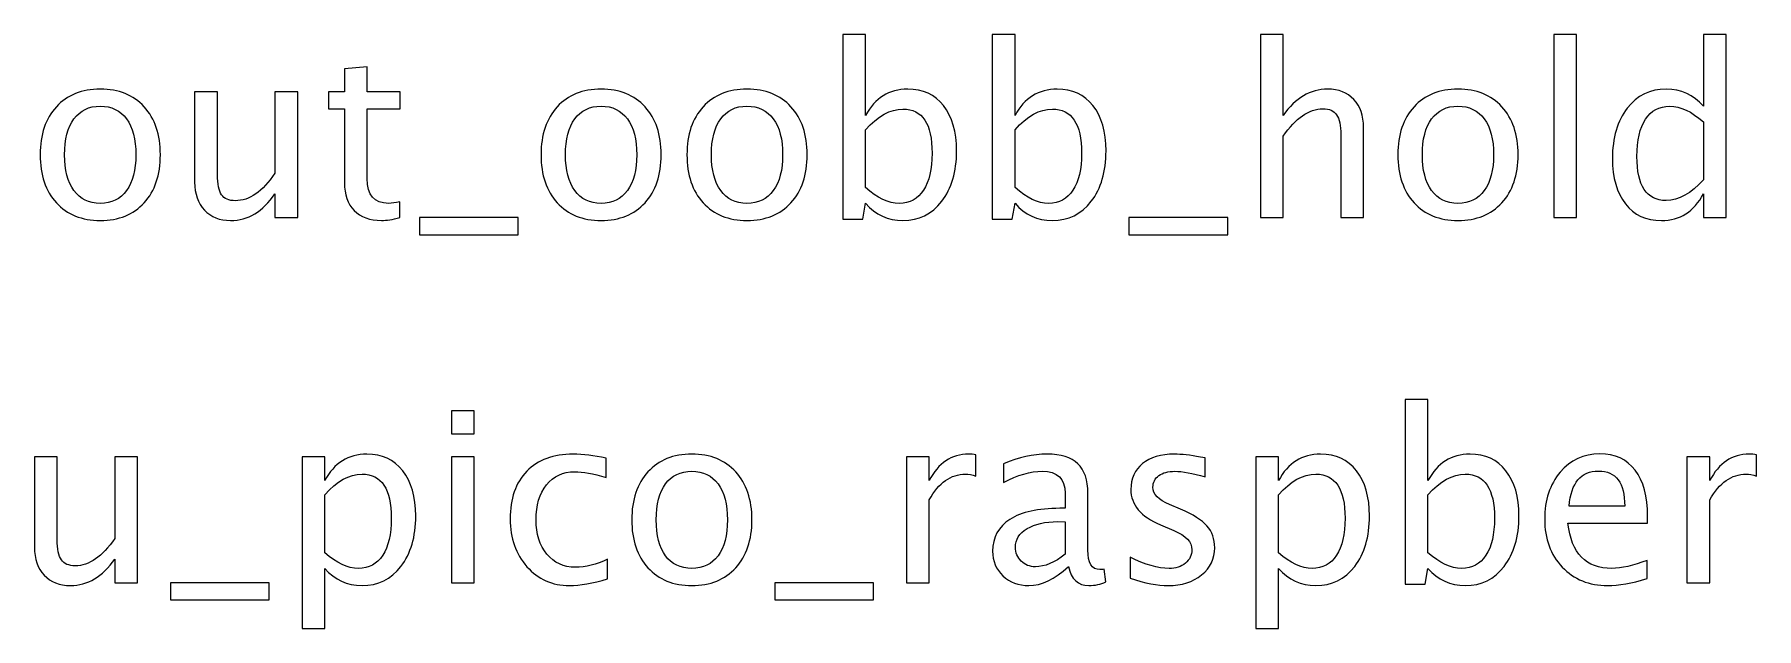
# Model space of a CAD drawing. Header units: centimetres. Extents: x -67 to 67, y -62 to 59.
# Drawn here: x -15.61 to -0.26, y 6.21 to 11.51 of the extents above; entities that cross this region are included whole.
import ezdxf

# ---------------------------------------------------------------- set-up
doc = ezdxf.new("R2010")
doc.units = ezdxf.units.CM
doc.header["$MEASUREMENT"] = 0
doc.layers.add('Layer 1', color=7, linetype='Continuous')

msp = doc.modelspace()

# ---------------------------------------------------------------- linework, layer by layer
at = {"layer": 'Layer 1'}
for points, knots in [([(-8.4083, 9.8629), (-8.4083, 9.8629), (-8.4083, 11.50755), (-8.4083, 11.50755), (-8.4083, 11.50755), (-8.4083, 11.50755), (-8.2051, 11.50755), (-8.2051, 11.50755), (-8.2051, 11.50755), (-8.2051, 11.50755), (-8.2051, 10.78542), (-8.2051, 10.78542), (-8.2051, 10.78542), (-8.12184, 10.9424), (-7.99661, 11.02072), (-7.82974, 11.02072), (-7.82974, 11.02072), (-7.69463, 11.02072), (-7.58844, 10.97168), (-7.51083, 10.87326), (-7.51083, 10.87326), (-7.43322, 10.77483), (-7.39441, 10.64042), (-7.39441, 10.47003), (-7.39441, 10.47003), (-7.39441, 10.28447), (-7.43851, 10.13454), (-7.52635, 10.02094), (-7.52635, 10.02094), (-7.6142, 9.907), (-7.72991, 9.8502), (-7.87313, 9.8502), (-7.87313, 9.8502), (-8.00613, 9.8502), (-8.1169, 9.901), (-8.2051, 10.00295), (-8.2051, 10.00295), (-8.2051, 10.00295), (-8.22979, 9.8629), (-8.22979, 9.8629), (-8.22979, 9.8629), (-8.22979, 9.8629), (-8.4083, 9.8629), (-8.4083, 9.8629)], [0, 0, 0, 0, 0.08333333, 0.08333333, 0.08333333, 0.08333333, 0.16666667, 0.16666667, 0.16666667, 0.16666667, 0.25, 0.25, 0.25, 0.25, 0.33333333, 0.33333333, 0.33333333, 0.33333333, 0.41666667, 0.41666667, 0.41666667, 0.41666667, 0.5, 0.5, 0.5, 0.5, 0.58333333, 0.58333333, 0.58333333, 0.58333333, 0.66666667, 0.66666667, 0.66666667, 0.66666667, 0.75, 0.75, 0.75, 0.75, 0.83333333, 0.83333333, 0.83333333, 0.83333333, 1, 1, 1, 1]), ([(-7.07621, 9.8629), (-7.07621, 9.8629), (-7.07621, 11.50755), (-7.07621, 11.50755), (-7.07621, 11.50755), (-7.07621, 11.50755), (-6.87301, 11.50755), (-6.87301, 11.50755), (-6.87301, 11.50755), (-6.87301, 11.50755), (-6.87301, 10.78542), (-6.87301, 10.78542), (-6.87301, 10.78542), (-6.78975, 10.9424), (-6.66452, 11.02072), (-6.49765, 11.02072), (-6.49765, 11.02072), (-6.36254, 11.02072), (-6.25635, 10.97168), (-6.17874, 10.87326), (-6.17874, 10.87326), (-6.10113, 10.77483), (-6.06232, 10.64042), (-6.06232, 10.47003), (-6.06232, 10.47003), (-6.06232, 10.28447), (-6.10642, 10.13454), (-6.19426, 10.02094), (-6.19426, 10.02094), (-6.28211, 9.907), (-6.39782, 9.8502), (-6.54104, 9.8502), (-6.54104, 9.8502), (-6.67404, 9.8502), (-6.78481, 9.901), (-6.87301, 10.00295), (-6.87301, 10.00295), (-6.87301, 10.00295), (-6.8977, 9.8629), (-6.8977, 9.8629), (-6.8977, 9.8629), (-6.8977, 9.8629), (-7.07621, 9.8629), (-7.07621, 9.8629)], [0, 0, 0, 0, 0.08333333, 0.08333333, 0.08333333, 0.08333333, 0.16666667, 0.16666667, 0.16666667, 0.16666667, 0.25, 0.25, 0.25, 0.25, 0.33333333, 0.33333333, 0.33333333, 0.33333333, 0.41666667, 0.41666667, 0.41666667, 0.41666667, 0.5, 0.5, 0.5, 0.5, 0.58333333, 0.58333333, 0.58333333, 0.58333333, 0.66666667, 0.66666667, 0.66666667, 0.66666667, 0.75, 0.75, 0.75, 0.75, 0.83333333, 0.83333333, 0.83333333, 0.83333333, 1, 1, 1, 1]), ([(-4.68578, 9.8756), (-4.68578, 9.8756), (-4.68578, 11.50755), (-4.68578, 11.50755), (-4.68578, 11.50755), (-4.68578, 11.50755), (-4.48258, 11.50755), (-4.48258, 11.50755), (-4.48258, 11.50755), (-4.48258, 11.50755), (-4.48258, 10.78542), (-4.48258, 10.78542), (-4.48258, 10.78542), (-4.37498, 10.9424), (-4.24304, 11.02072), (-4.08711, 11.02072), (-4.08711, 11.02072), (-3.98904, 11.02072), (-3.91108, 10.99003), (-3.85358, 10.92829), (-3.85358, 10.92829), (-3.79607, 10.86691), (-3.76714, 10.784), (-3.76714, 10.68029), (-3.76714, 10.68029), (-3.76714, 10.68029), (-3.76714, 9.8756), (-3.76714, 9.8756), (-3.76714, 9.8756), (-3.76714, 9.8756), (-3.97035, 9.8756), (-3.97035, 9.8756), (-3.97035, 9.8756), (-3.97035, 9.8756), (-3.97035, 10.61397), (-3.97035, 10.61397), (-3.97035, 10.61397), (-3.97035, 10.69722), (-3.98269, 10.75649), (-4.00703, 10.79177), (-4.00703, 10.79177), (-4.03173, 10.8274), (-4.0723, 10.84503), (-4.1291, 10.84503), (-4.1291, 10.84503), (-4.25398, 10.84503), (-4.37181, 10.76354), (-4.48258, 10.60056), (-4.48258, 10.60056), (-4.48258, 10.60056), (-4.48258, 9.8756), (-4.48258, 9.8756), (-4.48258, 9.8756), (-4.48258, 9.8756), (-4.68578, 9.8756), (-4.68578, 9.8756)], [0, 0, 0, 0, 0.06666667, 0.06666667, 0.06666667, 0.06666667, 0.13333333, 0.13333333, 0.13333333, 0.13333333, 0.2, 0.2, 0.2, 0.2, 0.26666667, 0.26666667, 0.26666667, 0.26666667, 0.33333333, 0.33333333, 0.33333333, 0.33333333, 0.4, 0.4, 0.4, 0.4, 0.46666667, 0.46666667, 0.46666667, 0.46666667, 0.53333333, 0.53333333, 0.53333333, 0.53333333, 0.6, 0.6, 0.6, 0.6, 0.66666667, 0.66666667, 0.66666667, 0.66666667, 0.73333333, 0.73333333, 0.73333333, 0.73333333, 0.8, 0.8, 0.8, 0.8, 0.86666667, 0.86666667, 0.86666667, 0.86666667, 1, 1, 1, 1]), ([(-2.07169, 9.8756), (-2.07169, 9.8756), (-2.07169, 11.50755), (-2.07169, 11.50755), (-2.07169, 11.50755), (-2.07169, 11.50755), (-1.86849, 11.50755), (-1.86849, 11.50755), (-1.86849, 11.50755), (-1.86849, 11.50755), (-1.86849, 9.8756), (-1.86849, 9.8756), (-1.86849, 9.8756), (-1.86849, 9.8756), (-2.07169, 9.8756), (-2.07169, 9.8756)], [0, 0, 0, 0, 0.2, 0.2, 0.2, 0.2, 0.4, 0.4, 0.4, 0.4, 0.6, 0.6, 0.6, 0.6, 1, 1, 1, 1]), ([(-0.73819, 9.8756), (-0.73819, 9.8756), (-0.73819, 10.08621), (-0.73819, 10.08621), (-0.73819, 10.08621), (-0.82109, 9.92887), (-0.94597, 9.8502), (-1.11284, 9.8502), (-1.11284, 9.8502), (-1.2483, 9.8502), (-1.35484, 9.89924), (-1.43245, 9.99766), (-1.43245, 9.99766), (-1.51006, 10.09609), (-1.54887, 10.2305), (-1.54887, 10.40089), (-1.54887, 10.40089), (-1.54887, 10.58715), (-1.50477, 10.73708), (-1.41693, 10.85068), (-1.41693, 10.85068), (-1.32874, 10.96392), (-1.21302, 11.02072), (-1.06944, 11.02072), (-1.06944, 11.02072), (-0.93645, 11.02072), (-0.82567, 10.96992), (-0.73819, 10.86797), (-0.73819, 10.86797), (-0.73819, 10.86797), (-0.73819, 11.50755), (-0.73819, 11.50755), (-0.73819, 11.50755), (-0.73819, 11.50755), (-0.53498, 11.50755), (-0.53498, 11.50755), (-0.53498, 11.50755), (-0.53498, 11.50755), (-0.53498, 9.8756), (-0.53498, 9.8756), (-0.53498, 9.8756), (-0.53498, 9.8756), (-0.73819, 9.8756), (-0.73819, 9.8756)], [0, 0, 0, 0, 0.08333333, 0.08333333, 0.08333333, 0.08333333, 0.16666667, 0.16666667, 0.16666667, 0.16666667, 0.25, 0.25, 0.25, 0.25, 0.33333333, 0.33333333, 0.33333333, 0.33333333, 0.41666667, 0.41666667, 0.41666667, 0.41666667, 0.5, 0.5, 0.5, 0.5, 0.58333333, 0.58333333, 0.58333333, 0.58333333, 0.66666667, 0.66666667, 0.66666667, 0.66666667, 0.75, 0.75, 0.75, 0.75, 0.83333333, 0.83333333, 0.83333333, 0.83333333, 1, 1, 1, 1]), ([(-12.3573, 9.87595), (-12.42009, 9.85867), (-12.47477, 9.8502), (-12.52099, 9.8502), (-12.52099, 9.8502), (-12.6247, 9.8502), (-12.70549, 9.87983), (-12.76335, 9.9391), (-12.76335, 9.9391), (-12.82156, 9.99837), (-12.85048, 10.08056), (-12.85048, 10.18604), (-12.85048, 10.18604), (-12.85048, 10.18604), (-12.85048, 10.84503), (-12.85048, 10.84503), (-12.85048, 10.84503), (-12.85048, 10.84503), (-12.99089, 10.84503), (-12.99089, 10.84503), (-12.99089, 10.84503), (-12.99089, 10.84503), (-12.99089, 10.99744), (-12.99089, 10.99744), (-12.99089, 10.99744), (-12.99089, 10.99744), (-12.85048, 10.99744), (-12.85048, 10.99744), (-12.85048, 10.99744), (-12.85048, 10.99744), (-12.85048, 11.20028), (-12.85048, 11.20028), (-12.85048, 11.20028), (-12.85048, 11.20028), (-12.64728, 11.21969), (-12.64728, 11.21969), (-12.64728, 11.21969), (-12.64728, 11.21969), (-12.64728, 10.99744), (-12.64728, 10.99744), (-12.64728, 10.99744), (-12.64728, 10.99744), (-12.35307, 10.99744), (-12.35307, 10.99744), (-12.35307, 10.99744), (-12.35307, 10.99744), (-12.35307, 10.84503), (-12.35307, 10.84503), (-12.35307, 10.84503), (-12.35307, 10.84503), (-12.64728, 10.84503), (-12.64728, 10.84503), (-12.64728, 10.84503), (-12.64728, 10.84503), (-12.64728, 10.22273), (-12.64728, 10.22273), (-12.64728, 10.22273), (-12.64728, 10.07598), (-12.58343, 10.0026), (-12.45608, 10.0026), (-12.45608, 10.0026), (-12.42891, 10.0026), (-12.3961, 10.00719), (-12.3573, 10.01601), (-12.3573, 10.01601), (-12.3573, 10.01601), (-12.3573, 9.87595), (-12.3573, 9.87595)], [0, 0, 0, 0, 0.05555556, 0.05555556, 0.05555556, 0.05555556, 0.11111111, 0.11111111, 0.11111111, 0.11111111, 0.16666667, 0.16666667, 0.16666667, 0.16666667, 0.22222222, 0.22222222, 0.22222222, 0.22222222, 0.27777778, 0.27777778, 0.27777778, 0.27777778, 0.33333333, 0.33333333, 0.33333333, 0.33333333, 0.38888889, 0.38888889, 0.38888889, 0.38888889, 0.44444444, 0.44444444, 0.44444444, 0.44444444, 0.5, 0.5, 0.5, 0.5, 0.55555556, 0.55555556, 0.55555556, 0.55555556, 0.61111111, 0.61111111, 0.61111111, 0.61111111, 0.66666667, 0.66666667, 0.66666667, 0.66666667, 0.72222222, 0.72222222, 0.72222222, 0.72222222, 0.77777778, 0.77777778, 0.77777778, 0.77777778, 0.83333333, 0.83333333, 0.83333333, 0.83333333, 0.88888889, 0.88888889, 0.88888889, 0.88888889, 1, 1, 1, 1]), ([(-15.02642, 9.8502), (-15.19117, 9.8502), (-15.3217, 9.90276), (-15.41765, 10.00789), (-15.41765, 10.00789), (-15.51396, 10.11302), (-15.56194, 10.2559), (-15.56194, 10.43616), (-15.56194, 10.43616), (-15.56194, 10.61608), (-15.51396, 10.7586), (-15.41765, 10.86338), (-15.41765, 10.86338), (-15.3217, 10.96815), (-15.19117, 11.02072), (-15.02642, 11.02072), (-15.02642, 11.02072), (-14.86167, 11.02072), (-14.73115, 10.96815), (-14.63519, 10.86338), (-14.63519, 10.86338), (-14.53888, 10.7586), (-14.4909, 10.61608), (-14.4909, 10.43616), (-14.4909, 10.43616), (-14.4909, 10.2559), (-14.53888, 10.11302), (-14.63519, 10.00789), (-14.63519, 10.00789), (-14.73115, 9.90276), (-14.86167, 9.8502), (-15.02642, 9.8502)], [0, 0, 0, 0, 0.11111111, 0.11111111, 0.11111111, 0.11111111, 0.22222222, 0.22222222, 0.22222222, 0.22222222, 0.33333333, 0.33333333, 0.33333333, 0.33333333, 0.44444444, 0.44444444, 0.44444444, 0.44444444, 0.55555556, 0.55555556, 0.55555556, 0.55555556, 0.66666667, 0.66666667, 0.66666667, 0.66666667, 0.77777778, 0.77777778, 0.77777778, 0.77777778, 1, 1, 1, 1]), ([(-13.46997, 9.8756), (-13.46997, 9.8756), (-13.46997, 10.08656), (-13.46997, 10.08656), (-13.46997, 10.08656), (-13.57827, 9.92887), (-13.70985, 9.8502), (-13.86437, 9.8502), (-13.86437, 9.8502), (-13.96244, 9.8502), (-14.04041, 9.88089), (-14.09826, 9.94263), (-14.09826, 9.94263), (-14.15647, 10.00436), (-14.1854, 10.08727), (-14.1854, 10.19204), (-14.1854, 10.19204), (-14.1854, 10.19204), (-14.1854, 10.99744), (-14.1854, 10.99744), (-14.1854, 10.99744), (-14.1854, 10.99744), (-13.9822, 10.99744), (-13.9822, 10.99744), (-13.9822, 10.99744), (-13.9822, 10.99744), (-13.9822, 10.25836), (-13.9822, 10.25836), (-13.9822, 10.25836), (-13.9822, 10.17405), (-13.96985, 10.11443), (-13.94551, 10.07915), (-13.94551, 10.07915), (-13.92082, 10.04352), (-13.87989, 10.02588), (-13.82239, 10.02588), (-13.82239, 10.02588), (-13.69821, 10.02588), (-13.58038, 10.10738), (-13.46997, 10.27071), (-13.46997, 10.27071), (-13.46997, 10.27071), (-13.46997, 10.99744), (-13.46997, 10.99744), (-13.46997, 10.99744), (-13.46997, 10.99744), (-13.26676, 10.99744), (-13.26676, 10.99744), (-13.26676, 10.99744), (-13.26676, 10.99744), (-13.26676, 9.8756), (-13.26676, 9.8756), (-13.26676, 9.8756), (-13.26676, 9.8756), (-13.46997, 9.8756), (-13.46997, 9.8756)], [0, 0, 0, 0, 0.06666667, 0.06666667, 0.06666667, 0.06666667, 0.13333333, 0.13333333, 0.13333333, 0.13333333, 0.2, 0.2, 0.2, 0.2, 0.26666667, 0.26666667, 0.26666667, 0.26666667, 0.33333333, 0.33333333, 0.33333333, 0.33333333, 0.4, 0.4, 0.4, 0.4, 0.46666667, 0.46666667, 0.46666667, 0.46666667, 0.53333333, 0.53333333, 0.53333333, 0.53333333, 0.6, 0.6, 0.6, 0.6, 0.66666667, 0.66666667, 0.66666667, 0.66666667, 0.73333333, 0.73333333, 0.73333333, 0.73333333, 0.8, 0.8, 0.8, 0.8, 0.86666667, 0.86666667, 0.86666667, 0.86666667, 1, 1, 1, 1]), ([(-10.56236, 9.8502), (-10.72711, 9.8502), (-10.85764, 9.90276), (-10.95359, 10.00789), (-10.95359, 10.00789), (-11.0499, 10.11302), (-11.09788, 10.2559), (-11.09788, 10.43616), (-11.09788, 10.43616), (-11.09788, 10.61608), (-11.0499, 10.7586), (-10.95359, 10.86338), (-10.95359, 10.86338), (-10.85764, 10.96815), (-10.72711, 11.02072), (-10.56236, 11.02072), (-10.56236, 11.02072), (-10.39761, 11.02072), (-10.26709, 10.96815), (-10.17113, 10.86338), (-10.17113, 10.86338), (-10.07482, 10.7586), (-10.02684, 10.61608), (-10.02684, 10.43616), (-10.02684, 10.43616), (-10.02684, 10.2559), (-10.07482, 10.11302), (-10.17113, 10.00789), (-10.17113, 10.00789), (-10.26709, 9.90276), (-10.39761, 9.8502), (-10.56236, 9.8502)], [0, 0, 0, 0, 0.11111111, 0.11111111, 0.11111111, 0.11111111, 0.22222222, 0.22222222, 0.22222222, 0.22222222, 0.33333333, 0.33333333, 0.33333333, 0.33333333, 0.44444444, 0.44444444, 0.44444444, 0.44444444, 0.55555556, 0.55555556, 0.55555556, 0.55555556, 0.66666667, 0.66666667, 0.66666667, 0.66666667, 0.77777778, 0.77777778, 0.77777778, 0.77777778, 1, 1, 1, 1]), ([(-9.26202, 9.8502), (-9.42677, 9.8502), (-9.5573, 9.90276), (-9.65325, 10.00789), (-9.65325, 10.00789), (-9.74956, 10.11302), (-9.79754, 10.2559), (-9.79754, 10.43616), (-9.79754, 10.43616), (-9.79754, 10.61608), (-9.74956, 10.7586), (-9.65325, 10.86338), (-9.65325, 10.86338), (-9.5573, 10.96815), (-9.42677, 11.02072), (-9.26202, 11.02072), (-9.26202, 11.02072), (-9.09727, 11.02072), (-8.96675, 10.96815), (-8.87079, 10.86338), (-8.87079, 10.86338), (-8.77448, 10.7586), (-8.7265, 10.61608), (-8.7265, 10.43616), (-8.7265, 10.43616), (-8.7265, 10.2559), (-8.77448, 10.11302), (-8.87079, 10.00789), (-8.87079, 10.00789), (-8.96675, 9.90276), (-9.09727, 9.8502), (-9.26202, 9.8502)], [0, 0, 0, 0, 0.11111111, 0.11111111, 0.11111111, 0.11111111, 0.22222222, 0.22222222, 0.22222222, 0.22222222, 0.33333333, 0.33333333, 0.33333333, 0.33333333, 0.44444444, 0.44444444, 0.44444444, 0.44444444, 0.55555556, 0.55555556, 0.55555556, 0.55555556, 0.66666667, 0.66666667, 0.66666667, 0.66666667, 0.77777778, 0.77777778, 0.77777778, 0.77777778, 1, 1, 1, 1]), ([(-2.92541, 9.8502), (-3.09016, 9.8502), (-3.22069, 9.90276), (-3.31664, 10.00789), (-3.31664, 10.00789), (-3.41295, 10.11302), (-3.46093, 10.2559), (-3.46093, 10.43616), (-3.46093, 10.43616), (-3.46093, 10.61608), (-3.41295, 10.7586), (-3.31664, 10.86338), (-3.31664, 10.86338), (-3.22069, 10.96815), (-3.09016, 11.02072), (-2.92541, 11.02072), (-2.92541, 11.02072), (-2.76066, 11.02072), (-2.63014, 10.96815), (-2.53418, 10.86338), (-2.53418, 10.86338), (-2.43787, 10.7586), (-2.38989, 10.61608), (-2.38989, 10.43616), (-2.38989, 10.43616), (-2.38989, 10.2559), (-2.43787, 10.11302), (-2.53418, 10.00789), (-2.53418, 10.00789), (-2.63014, 9.90276), (-2.76066, 9.8502), (-2.92541, 9.8502)], [0, 0, 0, 0, 0.11111111, 0.11111111, 0.11111111, 0.11111111, 0.22222222, 0.22222222, 0.22222222, 0.22222222, 0.33333333, 0.33333333, 0.33333333, 0.33333333, 0.44444444, 0.44444444, 0.44444444, 0.44444444, 0.55555556, 0.55555556, 0.55555556, 0.55555556, 0.66666667, 0.66666667, 0.66666667, 0.66666667, 0.77777778, 0.77777778, 0.77777778, 0.77777778, 1, 1, 1, 1]), ([(-15.02678, 10.0026), (-14.92623, 10.0026), (-14.84792, 10.04035), (-14.79218, 10.11619), (-14.79218, 10.11619), (-14.73679, 10.19169), (-14.70892, 10.29858), (-14.70892, 10.43616), (-14.70892, 10.43616), (-14.70892, 10.5734), (-14.73679, 10.67993), (-14.79218, 10.75543), (-14.79218, 10.75543), (-14.84792, 10.83057), (-14.92623, 10.86832), (-15.02678, 10.86832), (-15.02678, 10.86832), (-15.12767, 10.86832), (-15.20599, 10.83057), (-15.26102, 10.75543), (-15.26102, 10.75543), (-15.31641, 10.67993), (-15.34392, 10.5734), (-15.34392, 10.43616), (-15.34392, 10.43616), (-15.34392, 10.29858), (-15.31641, 10.19169), (-15.26102, 10.11619), (-15.26102, 10.11619), (-15.20599, 10.04035), (-15.12767, 10.0026), (-15.02678, 10.0026)], [0, 0, 0, 0, 0.11111111, 0.11111111, 0.11111111, 0.11111111, 0.22222222, 0.22222222, 0.22222222, 0.22222222, 0.33333333, 0.33333333, 0.33333333, 0.33333333, 0.44444444, 0.44444444, 0.44444444, 0.44444444, 0.55555556, 0.55555556, 0.55555556, 0.55555556, 0.66666667, 0.66666667, 0.66666667, 0.66666667, 0.77777778, 0.77777778, 0.77777778, 0.77777778, 1, 1, 1, 1]), ([(-10.56272, 10.0026), (-10.46217, 10.0026), (-10.38386, 10.04035), (-10.32812, 10.11619), (-10.32812, 10.11619), (-10.27273, 10.19169), (-10.24486, 10.29858), (-10.24486, 10.43616), (-10.24486, 10.43616), (-10.24486, 10.5734), (-10.27273, 10.67993), (-10.32812, 10.75543), (-10.32812, 10.75543), (-10.38386, 10.83057), (-10.46217, 10.86832), (-10.56272, 10.86832), (-10.56272, 10.86832), (-10.66361, 10.86832), (-10.74193, 10.83057), (-10.79696, 10.75543), (-10.79696, 10.75543), (-10.85235, 10.67993), (-10.87986, 10.5734), (-10.87986, 10.43616), (-10.87986, 10.43616), (-10.87986, 10.29858), (-10.85235, 10.19169), (-10.79696, 10.11619), (-10.79696, 10.11619), (-10.74193, 10.04035), (-10.66361, 10.0026), (-10.56272, 10.0026)], [0, 0, 0, 0, 0.11111111, 0.11111111, 0.11111111, 0.11111111, 0.22222222, 0.22222222, 0.22222222, 0.22222222, 0.33333333, 0.33333333, 0.33333333, 0.33333333, 0.44444444, 0.44444444, 0.44444444, 0.44444444, 0.55555556, 0.55555556, 0.55555556, 0.55555556, 0.66666667, 0.66666667, 0.66666667, 0.66666667, 0.77777778, 0.77777778, 0.77777778, 0.77777778, 1, 1, 1, 1]), ([(-9.26238, 10.0026), (-9.16183, 10.0026), (-9.08352, 10.04035), (-9.02778, 10.11619), (-9.02778, 10.11619), (-8.97239, 10.19169), (-8.94452, 10.29858), (-8.94452, 10.43616), (-8.94452, 10.43616), (-8.94452, 10.5734), (-8.97239, 10.67993), (-9.02778, 10.75543), (-9.02778, 10.75543), (-9.08352, 10.83057), (-9.16183, 10.86832), (-9.26238, 10.86832), (-9.26238, 10.86832), (-9.36327, 10.86832), (-9.44159, 10.83057), (-9.49662, 10.75543), (-9.49662, 10.75543), (-9.55201, 10.67993), (-9.57952, 10.5734), (-9.57952, 10.43616), (-9.57952, 10.43616), (-9.57952, 10.29858), (-9.55201, 10.19169), (-9.49662, 10.11619), (-9.49662, 10.11619), (-9.44159, 10.04035), (-9.36327, 10.0026), (-9.26238, 10.0026)], [0, 0, 0, 0, 0.11111111, 0.11111111, 0.11111111, 0.11111111, 0.22222222, 0.22222222, 0.22222222, 0.22222222, 0.33333333, 0.33333333, 0.33333333, 0.33333333, 0.44444444, 0.44444444, 0.44444444, 0.44444444, 0.55555556, 0.55555556, 0.55555556, 0.55555556, 0.66666667, 0.66666667, 0.66666667, 0.66666667, 0.77777778, 0.77777778, 0.77777778, 0.77777778, 1, 1, 1, 1]), ([(-8.2051, 10.14301), (-8.10032, 10.04952), (-8.00049, 10.0026), (-7.90559, 10.0026), (-7.90559, 10.0026), (-7.8121, 10.0026), (-7.73978, 10.04176), (-7.68898, 10.11972), (-7.68898, 10.11972), (-7.63783, 10.19769), (-7.61243, 10.3074), (-7.61243, 10.44922), (-7.61243, 10.44922), (-7.61243, 10.71168), (-7.69922, 10.84292), (-7.87278, 10.84292), (-7.87278, 10.84292), (-7.98638, 10.84292), (-8.09715, 10.78153), (-8.2051, 10.65842), (-8.2051, 10.65842), (-8.2051, 10.65842), (-8.2051, 10.14301), (-8.2051, 10.14301)], [0, 0, 0, 0, 0.14285714, 0.14285714, 0.14285714, 0.14285714, 0.28571429, 0.28571429, 0.28571429, 0.28571429, 0.42857143, 0.42857143, 0.42857143, 0.42857143, 0.57142857, 0.57142857, 0.57142857, 0.57142857, 0.71428571, 0.71428571, 0.71428571, 0.71428571, 1, 1, 1, 1]), ([(-6.87301, 10.14301), (-6.76823, 10.04952), (-6.6684, 10.0026), (-6.5735, 10.0026), (-6.5735, 10.0026), (-6.48001, 10.0026), (-6.40769, 10.04176), (-6.35689, 10.11972), (-6.35689, 10.11972), (-6.30574, 10.19769), (-6.28034, 10.3074), (-6.28034, 10.44922), (-6.28034, 10.44922), (-6.28034, 10.71168), (-6.36713, 10.84292), (-6.54069, 10.84292), (-6.54069, 10.84292), (-6.65429, 10.84292), (-6.76506, 10.78153), (-6.87301, 10.65842), (-6.87301, 10.65842), (-6.87301, 10.65842), (-6.87301, 10.14301), (-6.87301, 10.14301)], [0, 0, 0, 0, 0.14285714, 0.14285714, 0.14285714, 0.14285714, 0.28571429, 0.28571429, 0.28571429, 0.28571429, 0.42857143, 0.42857143, 0.42857143, 0.42857143, 0.57142857, 0.57142857, 0.57142857, 0.57142857, 0.71428571, 0.71428571, 0.71428571, 0.71428571, 1, 1, 1, 1]), ([(-2.92577, 10.0026), (-2.82522, 10.0026), (-2.74691, 10.04035), (-2.69117, 10.11619), (-2.69117, 10.11619), (-2.63578, 10.19169), (-2.60791, 10.29858), (-2.60791, 10.43616), (-2.60791, 10.43616), (-2.60791, 10.5734), (-2.63578, 10.67993), (-2.69117, 10.75543), (-2.69117, 10.75543), (-2.74691, 10.83057), (-2.82522, 10.86832), (-2.92577, 10.86832), (-2.92577, 10.86832), (-3.02666, 10.86832), (-3.10498, 10.83057), (-3.16001, 10.75543), (-3.16001, 10.75543), (-3.2154, 10.67993), (-3.24291, 10.5734), (-3.24291, 10.43616), (-3.24291, 10.43616), (-3.24291, 10.29858), (-3.2154, 10.19169), (-3.16001, 10.11619), (-3.16001, 10.11619), (-3.10498, 10.04035), (-3.02666, 10.0026), (-2.92577, 10.0026)], [0, 0, 0, 0, 0.11111111, 0.11111111, 0.11111111, 0.11111111, 0.22222222, 0.22222222, 0.22222222, 0.22222222, 0.33333333, 0.33333333, 0.33333333, 0.33333333, 0.44444444, 0.44444444, 0.44444444, 0.44444444, 0.55555556, 0.55555556, 0.55555556, 0.55555556, 0.66666667, 0.66666667, 0.66666667, 0.66666667, 0.77777778, 0.77777778, 0.77777778, 0.77777778, 1, 1, 1, 1]), ([(-0.73819, 10.72897), (-0.84367, 10.82175), (-0.9435, 10.86832), (-1.03805, 10.86832), (-1.03805, 10.86832), (-1.13118, 10.86832), (-1.20315, 10.82951), (-1.2543, 10.75155), (-1.2543, 10.75155), (-1.30545, 10.67394), (-1.33085, 10.56387), (-1.33085, 10.42135), (-1.33085, 10.42135), (-1.33085, 10.15923), (-1.24407, 10.028), (-1.07015, 10.028), (-1.07015, 10.028), (-0.95726, 10.028), (-0.84649, 10.08974), (-0.73819, 10.21286), (-0.73819, 10.21286), (-0.73819, 10.21286), (-0.73819, 10.72897), (-0.73819, 10.72897)], [0, 0, 0, 0, 0.14285714, 0.14285714, 0.14285714, 0.14285714, 0.28571429, 0.28571429, 0.28571429, 0.28571429, 0.42857143, 0.42857143, 0.42857143, 0.42857143, 0.57142857, 0.57142857, 0.57142857, 0.57142857, 0.71428571, 0.71428571, 0.71428571, 0.71428571, 1, 1, 1, 1]), ([(-12.18162, 9.7232), (-12.18162, 9.7232), (-12.18162, 9.8756), (-12.18162, 9.8756), (-12.18162, 9.8756), (-12.18162, 9.8756), (-11.30109, 9.8756), (-11.30109, 9.8756), (-11.30109, 9.8756), (-11.30109, 9.8756), (-11.30109, 9.7232), (-11.30109, 9.7232), (-11.30109, 9.7232), (-11.30109, 9.7232), (-12.18162, 9.7232), (-12.18162, 9.7232)], [0, 0, 0, 0, 0.2, 0.2, 0.2, 0.2, 0.4, 0.4, 0.4, 0.4, 0.6, 0.6, 0.6, 0.6, 1, 1, 1, 1]), ([(-5.85842, 9.7232), (-5.85842, 9.7232), (-5.85842, 9.8756), (-5.85842, 9.8756), (-5.85842, 9.8756), (-5.85842, 9.8756), (-4.97789, 9.8756), (-4.97789, 9.8756), (-4.97789, 9.8756), (-4.97789, 9.8756), (-4.97789, 9.7232), (-4.97789, 9.7232), (-4.97789, 9.7232), (-4.97789, 9.7232), (-5.85842, 9.7232), (-5.85842, 9.7232)], [0, 0, 0, 0, 0.2, 0.2, 0.2, 0.2, 0.4, 0.4, 0.4, 0.4, 0.6, 0.6, 0.6, 0.6, 1, 1, 1, 1]), ([(-11.8964, 7.95014), (-11.8964, 7.95014), (-11.8964, 8.15334), (-11.8964, 8.15334), (-11.8964, 8.15334), (-11.8964, 8.15334), (-11.6932, 8.15334), (-11.6932, 8.15334), (-11.6932, 8.15334), (-11.6932, 8.15334), (-11.6932, 7.95014), (-11.6932, 7.95014), (-11.6932, 7.95014), (-11.6932, 7.95014), (-11.8964, 7.95014), (-11.8964, 7.95014)], [0, 0, 0, 0, 0.2, 0.2, 0.2, 0.2, 0.4, 0.4, 0.4, 0.4, 0.6, 0.6, 0.6, 0.6, 1, 1, 1, 1]), ([(-3.39585, 6.61029), (-3.39585, 6.61029), (-3.39585, 8.25494), (-3.39585, 8.25494), (-3.39585, 8.25494), (-3.39585, 8.25494), (-3.19265, 8.25494), (-3.19265, 8.25494), (-3.19265, 8.25494), (-3.19265, 8.25494), (-3.19265, 7.53281), (-3.19265, 7.53281), (-3.19265, 7.53281), (-3.10939, 7.68979), (-2.98416, 7.76811), (-2.81729, 7.76811), (-2.81729, 7.76811), (-2.68218, 7.76811), (-2.57599, 7.71907), (-2.49838, 7.62065), (-2.49838, 7.62065), (-2.42077, 7.52222), (-2.38196, 7.38781), (-2.38196, 7.21742), (-2.38196, 7.21742), (-2.38196, 7.03186), (-2.42606, 6.88193), (-2.5139, 6.76833), (-2.5139, 6.76833), (-2.60175, 6.65439), (-2.71746, 6.59759), (-2.86068, 6.59759), (-2.86068, 6.59759), (-2.99368, 6.59759), (-3.10445, 6.64839), (-3.19265, 6.75034), (-3.19265, 6.75034), (-3.19265, 6.75034), (-3.21734, 6.61029), (-3.21734, 6.61029), (-3.21734, 6.61029), (-3.21734, 6.61029), (-3.39585, 6.61029), (-3.39585, 6.61029)], [0, 0, 0, 0, 0.08333333, 0.08333333, 0.08333333, 0.08333333, 0.16666667, 0.16666667, 0.16666667, 0.16666667, 0.25, 0.25, 0.25, 0.25, 0.33333333, 0.33333333, 0.33333333, 0.33333333, 0.41666667, 0.41666667, 0.41666667, 0.41666667, 0.5, 0.5, 0.5, 0.5, 0.58333333, 0.58333333, 0.58333333, 0.58333333, 0.66666667, 0.66666667, 0.66666667, 0.66666667, 0.75, 0.75, 0.75, 0.75, 0.83333333, 0.83333333, 0.83333333, 0.83333333, 1, 1, 1, 1]), ([(-14.89785, 6.62299), (-14.89785, 6.62299), (-14.89785, 6.83395), (-14.89785, 6.83395), (-14.89785, 6.83395), (-15.00615, 6.67626), (-15.13773, 6.59759), (-15.29225, 6.59759), (-15.29225, 6.59759), (-15.39032, 6.59759), (-15.46829, 6.62828), (-15.52614, 6.69002), (-15.52614, 6.69002), (-15.58435, 6.75175), (-15.61328, 6.83466), (-15.61328, 6.93943), (-15.61328, 6.93943), (-15.61328, 6.93943), (-15.61328, 7.74483), (-15.61328, 7.74483), (-15.61328, 7.74483), (-15.61328, 7.74483), (-15.41008, 7.74483), (-15.41008, 7.74483), (-15.41008, 7.74483), (-15.41008, 7.74483), (-15.41008, 7.00575), (-15.41008, 7.00575), (-15.41008, 7.00575), (-15.41008, 6.92144), (-15.39773, 6.86182), (-15.37339, 6.82654), (-15.37339, 6.82654), (-15.3487, 6.79091), (-15.30777, 6.77327), (-15.25027, 6.77327), (-15.25027, 6.77327), (-15.12609, 6.77327), (-15.00826, 6.85477), (-14.89785, 7.0181), (-14.89785, 7.0181), (-14.89785, 7.0181), (-14.89785, 7.74483), (-14.89785, 7.74483), (-14.89785, 7.74483), (-14.89785, 7.74483), (-14.69464, 7.74483), (-14.69464, 7.74483), (-14.69464, 7.74483), (-14.69464, 7.74483), (-14.69464, 6.62299), (-14.69464, 6.62299), (-14.69464, 6.62299), (-14.69464, 6.62299), (-14.89785, 6.62299), (-14.89785, 6.62299)], [0, 0, 0, 0, 0.06666667, 0.06666667, 0.06666667, 0.06666667, 0.13333333, 0.13333333, 0.13333333, 0.13333333, 0.2, 0.2, 0.2, 0.2, 0.26666667, 0.26666667, 0.26666667, 0.26666667, 0.33333333, 0.33333333, 0.33333333, 0.33333333, 0.4, 0.4, 0.4, 0.4, 0.46666667, 0.46666667, 0.46666667, 0.46666667, 0.53333333, 0.53333333, 0.53333333, 0.53333333, 0.6, 0.6, 0.6, 0.6, 0.66666667, 0.66666667, 0.66666667, 0.66666667, 0.73333333, 0.73333333, 0.73333333, 0.73333333, 0.8, 0.8, 0.8, 0.8, 0.86666667, 0.86666667, 0.86666667, 0.86666667, 1, 1, 1, 1]), ([(-13.22849, 6.21447), (-13.22849, 6.21447), (-13.22849, 7.74483), (-13.22849, 7.74483), (-13.22849, 7.74483), (-13.22849, 7.74483), (-13.02529, 7.74483), (-13.02529, 7.74483), (-13.02529, 7.74483), (-13.02529, 7.74483), (-13.02529, 7.53281), (-13.02529, 7.53281), (-13.02529, 7.53281), (-12.94203, 7.68979), (-12.8168, 7.76811), (-12.64993, 7.76811), (-12.64993, 7.76811), (-12.51482, 7.76811), (-12.40863, 7.71907), (-12.33102, 7.62065), (-12.33102, 7.62065), (-12.25341, 7.52222), (-12.2146, 7.38781), (-12.2146, 7.21742), (-12.2146, 7.21742), (-12.2146, 7.03186), (-12.2587, 6.88193), (-12.34654, 6.76833), (-12.34654, 6.76833), (-12.43439, 6.65439), (-12.5501, 6.59759), (-12.69332, 6.59759), (-12.69332, 6.59759), (-12.82632, 6.59759), (-12.93709, 6.64839), (-13.02529, 6.75034), (-13.02529, 6.75034), (-13.02529, 6.75034), (-13.02529, 6.21447), (-13.02529, 6.21447), (-13.02529, 6.21447), (-13.02529, 6.21447), (-13.22849, 6.21447), (-13.22849, 6.21447)], [0, 0, 0, 0, 0.08333333, 0.08333333, 0.08333333, 0.08333333, 0.16666667, 0.16666667, 0.16666667, 0.16666667, 0.25, 0.25, 0.25, 0.25, 0.33333333, 0.33333333, 0.33333333, 0.33333333, 0.41666667, 0.41666667, 0.41666667, 0.41666667, 0.5, 0.5, 0.5, 0.5, 0.58333333, 0.58333333, 0.58333333, 0.58333333, 0.66666667, 0.66666667, 0.66666667, 0.66666667, 0.75, 0.75, 0.75, 0.75, 0.83333333, 0.83333333, 0.83333333, 0.83333333, 1, 1, 1, 1]), ([(-11.8964, 6.62299), (-11.8964, 6.62299), (-11.8964, 7.74483), (-11.8964, 7.74483), (-11.8964, 7.74483), (-11.8964, 7.74483), (-11.6932, 7.74483), (-11.6932, 7.74483), (-11.6932, 7.74483), (-11.6932, 7.74483), (-11.6932, 6.62299), (-11.6932, 6.62299), (-11.6932, 6.62299), (-11.6932, 6.62299), (-11.8964, 6.62299), (-11.8964, 6.62299)], [0, 0, 0, 0, 0.2, 0.2, 0.2, 0.2, 0.4, 0.4, 0.4, 0.4, 0.6, 0.6, 0.6, 0.6, 1, 1, 1, 1]), ([(-10.50575, 6.65686), (-10.63733, 6.61735), (-10.75093, 6.59759), (-10.84653, 6.59759), (-10.84653, 6.59759), (-10.99822, 6.59759), (-11.12381, 6.65368), (-11.22365, 6.76551), (-11.22365, 6.76551), (-11.32349, 6.8777), (-11.37358, 7.01916), (-11.37358, 7.18955), (-11.37358, 7.18955), (-11.37358, 7.37159), (-11.32419, 7.51376), (-11.22541, 7.61536), (-11.22541, 7.61536), (-11.12663, 7.71731), (-10.9887, 7.76811), (-10.8116, 7.76811), (-10.8116, 7.76811), (-10.72447, 7.76811), (-10.6264, 7.75611), (-10.51845, 7.73213), (-10.51845, 7.73213), (-10.51845, 7.73213), (-10.51845, 7.56067), (-10.51845, 7.56067), (-10.51845, 7.56067), (-10.6331, 7.59454), (-10.72658, 7.61147), (-10.79855, 7.61147), (-10.79855, 7.61147), (-10.90297, 7.61147), (-10.98658, 7.57232), (-11.04902, 7.49435), (-11.04902, 7.49435), (-11.11147, 7.41639), (-11.14286, 7.31232), (-11.14286, 7.1825), (-11.14286, 7.1825), (-11.14286, 7.05655), (-11.11041, 6.95495), (-11.04585, 6.87699), (-11.04585, 6.87699), (-10.98129, 6.79938), (-10.89698, 6.76057), (-10.7922, 6.76057), (-10.7922, 6.76057), (-10.69942, 6.76057), (-10.60417, 6.78456), (-10.50575, 6.83254), (-10.50575, 6.83254), (-10.50575, 6.83254), (-10.50575, 6.65686), (-10.50575, 6.65686)], [0, 0, 0, 0, 0.06666667, 0.06666667, 0.06666667, 0.06666667, 0.13333333, 0.13333333, 0.13333333, 0.13333333, 0.2, 0.2, 0.2, 0.2, 0.26666667, 0.26666667, 0.26666667, 0.26666667, 0.33333333, 0.33333333, 0.33333333, 0.33333333, 0.4, 0.4, 0.4, 0.4, 0.46666667, 0.46666667, 0.46666667, 0.46666667, 0.53333333, 0.53333333, 0.53333333, 0.53333333, 0.6, 0.6, 0.6, 0.6, 0.66666667, 0.66666667, 0.66666667, 0.66666667, 0.73333333, 0.73333333, 0.73333333, 0.73333333, 0.8, 0.8, 0.8, 0.8, 0.86666667, 0.86666667, 0.86666667, 0.86666667, 1, 1, 1, 1]), ([(-9.75397, 6.59759), (-9.91872, 6.59759), (-10.04925, 6.65015), (-10.1452, 6.75528), (-10.1452, 6.75528), (-10.24151, 6.86041), (-10.28949, 7.00329), (-10.28949, 7.18355), (-10.28949, 7.18355), (-10.28949, 7.36347), (-10.24151, 7.50599), (-10.1452, 7.61077), (-10.1452, 7.61077), (-10.04925, 7.71554), (-9.91872, 7.76811), (-9.75397, 7.76811), (-9.75397, 7.76811), (-9.58922, 7.76811), (-9.4587, 7.71554), (-9.36274, 7.61077), (-9.36274, 7.61077), (-9.26643, 7.50599), (-9.21845, 7.36347), (-9.21845, 7.18355), (-9.21845, 7.18355), (-9.21845, 7.00329), (-9.26643, 6.86041), (-9.36274, 6.75528), (-9.36274, 6.75528), (-9.4587, 6.65015), (-9.58922, 6.59759), (-9.75397, 6.59759)], [0, 0, 0, 0, 0.11111111, 0.11111111, 0.11111111, 0.11111111, 0.22222222, 0.22222222, 0.22222222, 0.22222222, 0.33333333, 0.33333333, 0.33333333, 0.33333333, 0.44444444, 0.44444444, 0.44444444, 0.44444444, 0.55555556, 0.55555556, 0.55555556, 0.55555556, 0.66666667, 0.66666667, 0.66666667, 0.66666667, 0.77777778, 0.77777778, 0.77777778, 0.77777778, 1, 1, 1, 1]), ([(-7.84191, 6.62299), (-7.84191, 6.62299), (-7.84191, 7.74483), (-7.84191, 7.74483), (-7.84191, 7.74483), (-7.84191, 7.74483), (-7.63871, 7.74483), (-7.63871, 7.74483), (-7.63871, 7.74483), (-7.63871, 7.74483), (-7.63871, 7.53281), (-7.63871, 7.53281), (-7.63871, 7.53281), (-7.55792, 7.68979), (-7.4408, 7.76811), (-7.28699, 7.76811), (-7.28699, 7.76811), (-7.26618, 7.76811), (-7.2443, 7.76634), (-7.22173, 7.76282), (-7.22173, 7.76282), (-7.22173, 7.76282), (-7.22173, 7.57267), (-7.22173, 7.57267), (-7.22173, 7.57267), (-7.257, 7.58431), (-7.28805, 7.59031), (-7.31486, 7.59031), (-7.31486, 7.59031), (-7.44398, 7.59031), (-7.55193, 7.51411), (-7.63871, 7.36136), (-7.63871, 7.36136), (-7.63871, 7.36136), (-7.63871, 6.62299), (-7.63871, 6.62299), (-7.63871, 6.62299), (-7.63871, 6.62299), (-7.84191, 6.62299), (-7.84191, 6.62299)], [0, 0, 0, 0, 0.09090909, 0.09090909, 0.09090909, 0.09090909, 0.18181818, 0.18181818, 0.18181818, 0.18181818, 0.27272727, 0.27272727, 0.27272727, 0.27272727, 0.36363636, 0.36363636, 0.36363636, 0.36363636, 0.45454545, 0.45454545, 0.45454545, 0.45454545, 0.54545455, 0.54545455, 0.54545455, 0.54545455, 0.63636364, 0.63636364, 0.63636364, 0.63636364, 0.72727273, 0.72727273, 0.72727273, 0.72727273, 0.81818182, 0.81818182, 0.81818182, 0.81818182, 1, 1, 1, 1]), ([(-6.39764, 6.76587), (-6.5197, 6.65368), (-6.63717, 6.59759), (-6.75006, 6.59759), (-6.75006, 6.59759), (-6.84284, 6.59759), (-6.9201, 6.62652), (-6.98113, 6.68473), (-6.98113, 6.68473), (-7.04251, 6.74293), (-7.07321, 6.81631), (-7.07321, 6.90486), (-7.07321, 6.90486), (-7.07321, 7.02727), (-7.0217, 7.12147), (-6.91869, 7.18708), (-6.91869, 7.18708), (-6.81568, 7.2527), (-6.66786, 7.28551), (-6.47525, 7.28551), (-6.47525, 7.28551), (-6.47525, 7.28551), (-6.42762, 7.28551), (-6.42762, 7.28551), (-6.42762, 7.28551), (-6.42762, 7.28551), (-6.42762, 7.42062), (-6.42762, 7.42062), (-6.42762, 7.42062), (-6.42762, 7.5508), (-6.49536, 7.61571), (-6.63118, 7.61571), (-6.63118, 7.61571), (-6.7363, 7.61571), (-6.85131, 7.58255), (-6.97584, 7.51622), (-6.97584, 7.51622), (-6.97584, 7.51622), (-6.97584, 7.68344), (-6.97584, 7.68344), (-6.97584, 7.68344), (-6.83896, 7.73989), (-6.70984, 7.76811), (-6.58884, 7.76811), (-6.58884, 7.76811), (-6.46431, 7.76811), (-6.37224, 7.73989), (-6.31332, 7.68309), (-6.31332, 7.68309), (-6.25406, 7.62629), (-6.22442, 7.5388), (-6.22442, 7.42062), (-6.22442, 7.42062), (-6.22442, 7.42062), (-6.22442, 6.91368), (-6.22442, 6.91368), (-6.22442, 6.91368), (-6.22442, 6.79762), (-6.18879, 6.73941), (-6.11718, 6.73941), (-6.11718, 6.73941), (-6.10836, 6.73941), (-6.0953, 6.74082), (-6.07802, 6.74364), (-6.07802, 6.74364), (-6.07802, 6.74364), (-6.06355, 6.63075), (-6.06355, 6.63075), (-6.06355, 6.63075), (-6.10977, 6.60853), (-6.16057, 6.59759), (-6.21631, 6.59759), (-6.21631, 6.59759), (-6.31121, 6.59759), (-6.37153, 6.65368), (-6.39764, 6.76587)], [0, 0, 0, 0, 0.05, 0.05, 0.05, 0.05, 0.1, 0.1, 0.1, 0.1, 0.15, 0.15, 0.15, 0.15, 0.2, 0.2, 0.2, 0.2, 0.25, 0.25, 0.25, 0.25, 0.3, 0.3, 0.3, 0.3, 0.35, 0.35, 0.35, 0.35, 0.4, 0.4, 0.4, 0.4, 0.45, 0.45, 0.45, 0.45, 0.5, 0.5, 0.5, 0.5, 0.55, 0.55, 0.55, 0.55, 0.6, 0.6, 0.6, 0.6, 0.65, 0.65, 0.65, 0.65, 0.7, 0.7, 0.7, 0.7, 0.75, 0.75, 0.75, 0.75, 0.8, 0.8, 0.8, 0.8, 0.85, 0.85, 0.85, 0.85, 0.9, 0.9, 0.9, 0.9, 1, 1, 1, 1]), ([(-5.84731, 6.66321), (-5.84731, 6.66321), (-5.84731, 6.84947), (-5.84731, 6.84947), (-5.84731, 6.84947), (-5.71431, 6.78315), (-5.59895, 6.74999), (-5.50053, 6.74999), (-5.50053, 6.74999), (-5.44196, 6.74999), (-5.39328, 6.76587), (-5.35483, 6.79762), (-5.35483, 6.79762), (-5.31638, 6.82901), (-5.29697, 6.86852), (-5.29697, 6.91615), (-5.29697, 6.91615), (-5.29697, 6.98565), (-5.35095, 7.04315), (-5.4589, 7.08866), (-5.4589, 7.08866), (-5.4589, 7.08866), (-5.57778, 7.1391), (-5.57778, 7.1391), (-5.57778, 7.1391), (-5.75311, 7.21178), (-5.84096, 7.3169), (-5.84096, 7.45343), (-5.84096, 7.45343), (-5.84096, 7.55115), (-5.80638, 7.62806), (-5.73724, 7.68415), (-5.73724, 7.68415), (-5.6681, 7.74024), (-5.5732, 7.76811), (-5.4529, 7.76811), (-5.4529, 7.76811), (-5.39046, 7.76811), (-5.31285, 7.75964), (-5.22077, 7.74236), (-5.22077, 7.74236), (-5.22077, 7.74236), (-5.17844, 7.73424), (-5.17844, 7.73424), (-5.17844, 7.73424), (-5.17844, 7.73424), (-5.17844, 7.56491), (-5.17844, 7.56491), (-5.17844, 7.56491), (-5.29168, 7.59877), (-5.38199, 7.61571), (-5.44937, 7.61571), (-5.44937, 7.61571), (-5.50864, 7.61571), (-5.55556, 7.60266), (-5.59119, 7.5769), (-5.59119, 7.5769), (-5.62647, 7.55115), (-5.64411, 7.51658), (-5.64411, 7.47319), (-5.64411, 7.47319), (-5.64411, 7.41216), (-5.59472, 7.3603), (-5.49559, 7.31832), (-5.49559, 7.31832), (-5.49559, 7.31832), (-5.39787, 7.27704), (-5.39787, 7.27704), (-5.39787, 7.27704), (-5.28709, 7.23047), (-5.20878, 7.18109), (-5.16292, 7.12923), (-5.16292, 7.12923), (-5.1167, 7.07737), (-5.09377, 7.01246), (-5.09377, 6.93485), (-5.09377, 6.93485), (-5.09377, 6.83642), (-5.13258, 6.75563), (-5.21054, 6.69249), (-5.21054, 6.69249), (-5.28815, 6.62934), (-5.38764, 6.59759), (-5.50864, 6.59759), (-5.50864, 6.59759), (-5.60177, 6.59759), (-5.71431, 6.61946), (-5.84731, 6.66321)], [0, 0, 0, 0, 0.04347826, 0.04347826, 0.04347826, 0.04347826, 0.08695652, 0.08695652, 0.08695652, 0.08695652, 0.13043478, 0.13043478, 0.13043478, 0.13043478, 0.17391304, 0.17391304, 0.17391304, 0.17391304, 0.2173913, 0.2173913, 0.2173913, 0.2173913, 0.26086957, 0.26086957, 0.26086957, 0.26086957, 0.30434783, 0.30434783, 0.30434783, 0.30434783, 0.34782609, 0.34782609, 0.34782609, 0.34782609, 0.39130435, 0.39130435, 0.39130435, 0.39130435, 0.43478261, 0.43478261, 0.43478261, 0.43478261, 0.47826087, 0.47826087, 0.47826087, 0.47826087, 0.52173913, 0.52173913, 0.52173913, 0.52173913, 0.56521739, 0.56521739, 0.56521739, 0.56521739, 0.60869565, 0.60869565, 0.60869565, 0.60869565, 0.65217391, 0.65217391, 0.65217391, 0.65217391, 0.69565217, 0.69565217, 0.69565217, 0.69565217, 0.73913043, 0.73913043, 0.73913043, 0.73913043, 0.7826087, 0.7826087, 0.7826087, 0.7826087, 0.82608696, 0.82608696, 0.82608696, 0.82608696, 0.86956522, 0.86956522, 0.86956522, 0.86956522, 0.91304348, 0.91304348, 0.91304348, 0.91304348, 1, 1, 1, 1]), ([(-4.72794, 6.21447), (-4.72794, 6.21447), (-4.72794, 7.74483), (-4.72794, 7.74483), (-4.72794, 7.74483), (-4.72794, 7.74483), (-4.52474, 7.74483), (-4.52474, 7.74483), (-4.52474, 7.74483), (-4.52474, 7.74483), (-4.52474, 7.53281), (-4.52474, 7.53281), (-4.52474, 7.53281), (-4.44148, 7.68979), (-4.31625, 7.76811), (-4.14938, 7.76811), (-4.14938, 7.76811), (-4.01427, 7.76811), (-3.90808, 7.71907), (-3.83047, 7.62065), (-3.83047, 7.62065), (-3.75286, 7.52222), (-3.71405, 7.38781), (-3.71405, 7.21742), (-3.71405, 7.21742), (-3.71405, 7.03186), (-3.75815, 6.88193), (-3.84599, 6.76833), (-3.84599, 6.76833), (-3.93384, 6.65439), (-4.04955, 6.59759), (-4.19277, 6.59759), (-4.19277, 6.59759), (-4.32577, 6.59759), (-4.43654, 6.64839), (-4.52474, 6.75034), (-4.52474, 6.75034), (-4.52474, 6.75034), (-4.52474, 6.21447), (-4.52474, 6.21447), (-4.52474, 6.21447), (-4.52474, 6.21447), (-4.72794, 6.21447), (-4.72794, 6.21447)], [0, 0, 0, 0, 0.08333333, 0.08333333, 0.08333333, 0.08333333, 0.16666667, 0.16666667, 0.16666667, 0.16666667, 0.25, 0.25, 0.25, 0.25, 0.33333333, 0.33333333, 0.33333333, 0.33333333, 0.41666667, 0.41666667, 0.41666667, 0.41666667, 0.5, 0.5, 0.5, 0.5, 0.58333333, 0.58333333, 0.58333333, 0.58333333, 0.66666667, 0.66666667, 0.66666667, 0.66666667, 0.75, 0.75, 0.75, 0.75, 0.83333333, 0.83333333, 0.83333333, 0.83333333, 1, 1, 1, 1]), ([(-1.24038, 6.65897), (-1.3769, 6.61805), (-1.49367, 6.59759), (-1.59104, 6.59759), (-1.59104, 6.59759), (-1.7572, 6.59759), (-1.89231, 6.65262), (-1.99638, 6.76234), (-1.99638, 6.76234), (-2.10045, 6.87205), (-2.15266, 7.01422), (-2.15266, 7.1892), (-2.15266, 7.1892), (-2.15266, 7.35889), (-2.1068, 7.49823), (-2.01472, 7.60724), (-2.01472, 7.60724), (-1.92265, 7.7159), (-1.80482, 7.77023), (-1.66124, 7.77023), (-1.66124, 7.77023), (-1.52542, 7.77023), (-1.42029, 7.72189), (-1.34621, 7.62523), (-1.34621, 7.62523), (-1.27213, 7.52857), (-1.23508, 7.39169), (-1.23508, 7.21425), (-1.23508, 7.21425), (-1.23508, 7.21425), (-1.23614, 7.15216), (-1.23614, 7.15216), (-1.23614, 7.15216), (-1.23614, 7.15216), (-1.94523, 7.15216), (-1.94523, 7.15216), (-1.94523, 7.15216), (-1.91559, 6.88405), (-1.78471, 6.74999), (-1.55294, 6.74999), (-1.55294, 6.74999), (-1.46792, 6.74999), (-1.36385, 6.77398), (-1.24038, 6.82196), (-1.24038, 6.82196), (-1.24038, 6.82196), (-1.24038, 6.65897), (-1.24038, 6.65897)], [0, 0, 0, 0, 0.07692308, 0.07692308, 0.07692308, 0.07692308, 0.15384615, 0.15384615, 0.15384615, 0.15384615, 0.23076923, 0.23076923, 0.23076923, 0.23076923, 0.30769231, 0.30769231, 0.30769231, 0.30769231, 0.38461538, 0.38461538, 0.38461538, 0.38461538, 0.46153846, 0.46153846, 0.46153846, 0.46153846, 0.53846154, 0.53846154, 0.53846154, 0.53846154, 0.61538462, 0.61538462, 0.61538462, 0.61538462, 0.69230769, 0.69230769, 0.69230769, 0.69230769, 0.76923077, 0.76923077, 0.76923077, 0.76923077, 0.84615385, 0.84615385, 0.84615385, 0.84615385, 1, 1, 1, 1]), ([(-0.88442, 6.62299), (-0.88442, 6.62299), (-0.88442, 7.74483), (-0.88442, 7.74483), (-0.88442, 7.74483), (-0.88442, 7.74483), (-0.68122, 7.74483), (-0.68122, 7.74483), (-0.68122, 7.74483), (-0.68122, 7.74483), (-0.68122, 7.53281), (-0.68122, 7.53281), (-0.68122, 7.53281), (-0.60043, 7.68979), (-0.48331, 7.76811), (-0.3295, 7.76811), (-0.3295, 7.76811), (-0.30869, 7.76811), (-0.28681, 7.76634), (-0.26424, 7.76282), (-0.26424, 7.76282), (-0.26424, 7.76282), (-0.26424, 7.57267), (-0.26424, 7.57267), (-0.26424, 7.57267), (-0.29951, 7.58431), (-0.33056, 7.59031), (-0.35737, 7.59031), (-0.35737, 7.59031), (-0.48649, 7.59031), (-0.59444, 7.51411), (-0.68122, 7.36136), (-0.68122, 7.36136), (-0.68122, 7.36136), (-0.68122, 6.62299), (-0.68122, 6.62299), (-0.68122, 6.62299), (-0.68122, 6.62299), (-0.88442, 6.62299), (-0.88442, 6.62299)], [0, 0, 0, 0, 0.09090909, 0.09090909, 0.09090909, 0.09090909, 0.18181818, 0.18181818, 0.18181818, 0.18181818, 0.27272727, 0.27272727, 0.27272727, 0.27272727, 0.36363636, 0.36363636, 0.36363636, 0.36363636, 0.45454545, 0.45454545, 0.45454545, 0.45454545, 0.54545455, 0.54545455, 0.54545455, 0.54545455, 0.63636364, 0.63636364, 0.63636364, 0.63636364, 0.72727273, 0.72727273, 0.72727273, 0.72727273, 0.81818182, 0.81818182, 0.81818182, 0.81818182, 1, 1, 1, 1]), ([(-13.02529, 6.8904), (-12.92051, 6.79691), (-12.82068, 6.74999), (-12.72578, 6.74999), (-12.72578, 6.74999), (-12.63229, 6.74999), (-12.55997, 6.78915), (-12.50917, 6.86711), (-12.50917, 6.86711), (-12.45802, 6.94508), (-12.43262, 7.05479), (-12.43262, 7.19661), (-12.43262, 7.19661), (-12.43262, 7.45907), (-12.51941, 7.59031), (-12.69297, 7.59031), (-12.69297, 7.59031), (-12.80657, 7.59031), (-12.91734, 7.52892), (-13.02529, 7.40581), (-13.02529, 7.40581), (-13.02529, 7.40581), (-13.02529, 6.8904), (-13.02529, 6.8904)], [0, 0, 0, 0, 0.14285714, 0.14285714, 0.14285714, 0.14285714, 0.28571429, 0.28571429, 0.28571429, 0.28571429, 0.42857143, 0.42857143, 0.42857143, 0.42857143, 0.57142857, 0.57142857, 0.57142857, 0.57142857, 0.71428571, 0.71428571, 0.71428571, 0.71428571, 1, 1, 1, 1]), ([(-9.75433, 6.74999), (-9.65378, 6.74999), (-9.57547, 6.78774), (-9.51973, 6.86358), (-9.51973, 6.86358), (-9.46434, 6.93908), (-9.43647, 7.04597), (-9.43647, 7.18355), (-9.43647, 7.18355), (-9.43647, 7.32079), (-9.46434, 7.42732), (-9.51973, 7.50282), (-9.51973, 7.50282), (-9.57547, 7.57796), (-9.65378, 7.61571), (-9.75433, 7.61571), (-9.75433, 7.61571), (-9.85522, 7.61571), (-9.93354, 7.57796), (-9.98857, 7.50282), (-9.98857, 7.50282), (-10.04396, 7.42732), (-10.07147, 7.32079), (-10.07147, 7.18355), (-10.07147, 7.18355), (-10.07147, 7.04597), (-10.04396, 6.93908), (-9.98857, 6.86358), (-9.98857, 6.86358), (-9.93354, 6.78774), (-9.85522, 6.74999), (-9.75433, 6.74999)], [0, 0, 0, 0, 0.11111111, 0.11111111, 0.11111111, 0.11111111, 0.22222222, 0.22222222, 0.22222222, 0.22222222, 0.33333333, 0.33333333, 0.33333333, 0.33333333, 0.44444444, 0.44444444, 0.44444444, 0.44444444, 0.55555556, 0.55555556, 0.55555556, 0.55555556, 0.66666667, 0.66666667, 0.66666667, 0.66666667, 0.77777778, 0.77777778, 0.77777778, 0.77777778, 1, 1, 1, 1]), ([(-4.52474, 6.8904), (-4.41996, 6.79691), (-4.32013, 6.74999), (-4.22523, 6.74999), (-4.22523, 6.74999), (-4.13174, 6.74999), (-4.05942, 6.78915), (-4.00862, 6.86711), (-4.00862, 6.86711), (-3.95747, 6.94508), (-3.93207, 7.05479), (-3.93207, 7.19661), (-3.93207, 7.19661), (-3.93207, 7.45907), (-4.01886, 7.59031), (-4.19242, 7.59031), (-4.19242, 7.59031), (-4.30602, 7.59031), (-4.41679, 7.52892), (-4.52474, 7.40581), (-4.52474, 7.40581), (-4.52474, 7.40581), (-4.52474, 6.8904), (-4.52474, 6.8904)], [0, 0, 0, 0, 0.14285714, 0.14285714, 0.14285714, 0.14285714, 0.28571429, 0.28571429, 0.28571429, 0.28571429, 0.42857143, 0.42857143, 0.42857143, 0.42857143, 0.57142857, 0.57142857, 0.57142857, 0.57142857, 0.71428571, 0.71428571, 0.71428571, 0.71428571, 1, 1, 1, 1]), ([(-3.19265, 6.8904), (-3.08787, 6.79691), (-2.98804, 6.74999), (-2.89314, 6.74999), (-2.89314, 6.74999), (-2.79965, 6.74999), (-2.72733, 6.78915), (-2.67653, 6.86711), (-2.67653, 6.86711), (-2.62538, 6.94508), (-2.59998, 7.05479), (-2.59998, 7.19661), (-2.59998, 7.19661), (-2.59998, 7.45907), (-2.68677, 7.59031), (-2.86033, 7.59031), (-2.86033, 7.59031), (-2.97393, 7.59031), (-3.0847, 7.52892), (-3.19265, 7.40581), (-3.19265, 7.40581), (-3.19265, 7.40581), (-3.19265, 6.8904), (-3.19265, 6.8904)], [0, 0, 0, 0, 0.14285714, 0.14285714, 0.14285714, 0.14285714, 0.28571429, 0.28571429, 0.28571429, 0.28571429, 0.42857143, 0.42857143, 0.42857143, 0.42857143, 0.57142857, 0.57142857, 0.57142857, 0.57142857, 0.71428571, 0.71428571, 0.71428571, 0.71428571, 1, 1, 1, 1]), ([(-1.93464, 7.30456), (-1.93464, 7.30456), (-1.43934, 7.30456), (-1.43934, 7.30456), (-1.43934, 7.30456), (-1.43934, 7.5134), (-1.51731, 7.61782), (-1.67288, 7.61782), (-1.67288, 7.61782), (-1.82951, 7.61782), (-1.91665, 7.5134), (-1.93464, 7.30456)], [0, 0, 0, 0, 0.25, 0.25, 0.25, 0.25, 0.5, 0.5, 0.5, 0.5, 1, 1, 1, 1]), ([(-6.42762, 6.87664), (-6.42762, 6.87664), (-6.42762, 7.16486), (-6.42762, 7.16486), (-6.42762, 7.16486), (-6.42762, 7.16486), (-6.49289, 7.16697), (-6.49289, 7.16697), (-6.49289, 7.16697), (-6.60578, 7.16697), (-6.69679, 7.14616), (-6.76629, 7.10453), (-6.76629, 7.10453), (-6.83543, 7.06255), (-6.87001, 7.00717), (-6.87001, 6.93802), (-6.87001, 6.93802), (-6.87001, 6.88969), (-6.85272, 6.84877), (-6.8185, 6.81525), (-6.8185, 6.81525), (-6.78393, 6.78174), (-6.74195, 6.76481), (-6.69221, 6.76481), (-6.69221, 6.76481), (-6.60754, 6.76481), (-6.51934, 6.8022), (-6.42762, 6.87664)], [0, 0, 0, 0, 0.125, 0.125, 0.125, 0.125, 0.25, 0.25, 0.25, 0.25, 0.375, 0.375, 0.375, 0.375, 0.5, 0.5, 0.5, 0.5, 0.625, 0.625, 0.625, 0.625, 0.75, 0.75, 0.75, 0.75, 1, 1, 1, 1]), ([(-14.40113, 6.47059), (-14.40113, 6.47059), (-14.40113, 6.62299), (-14.40113, 6.62299), (-14.40113, 6.62299), (-14.40113, 6.62299), (-13.5206, 6.62299), (-13.5206, 6.62299), (-13.5206, 6.62299), (-13.5206, 6.62299), (-13.5206, 6.47059), (-13.5206, 6.47059), (-13.5206, 6.47059), (-13.5206, 6.47059), (-14.40113, 6.47059), (-14.40113, 6.47059)], [0, 0, 0, 0, 0.2, 0.2, 0.2, 0.2, 0.4, 0.4, 0.4, 0.4, 0.6, 0.6, 0.6, 0.6, 1, 1, 1, 1]), ([(-9.01455, 6.47059), (-9.01455, 6.47059), (-9.01455, 6.62299), (-9.01455, 6.62299), (-9.01455, 6.62299), (-9.01455, 6.62299), (-8.13402, 6.62299), (-8.13402, 6.62299), (-8.13402, 6.62299), (-8.13402, 6.62299), (-8.13402, 6.47059), (-8.13402, 6.47059), (-8.13402, 6.47059), (-8.13402, 6.47059), (-9.01455, 6.47059), (-9.01455, 6.47059)], [0, 0, 0, 0, 0.2, 0.2, 0.2, 0.2, 0.4, 0.4, 0.4, 0.4, 0.6, 0.6, 0.6, 0.6, 1, 1, 1, 1])]:
    msp.add_open_spline(points, degree=3, knots=knots, dxfattribs=at)

doc.saveas('drawing.dxf')
